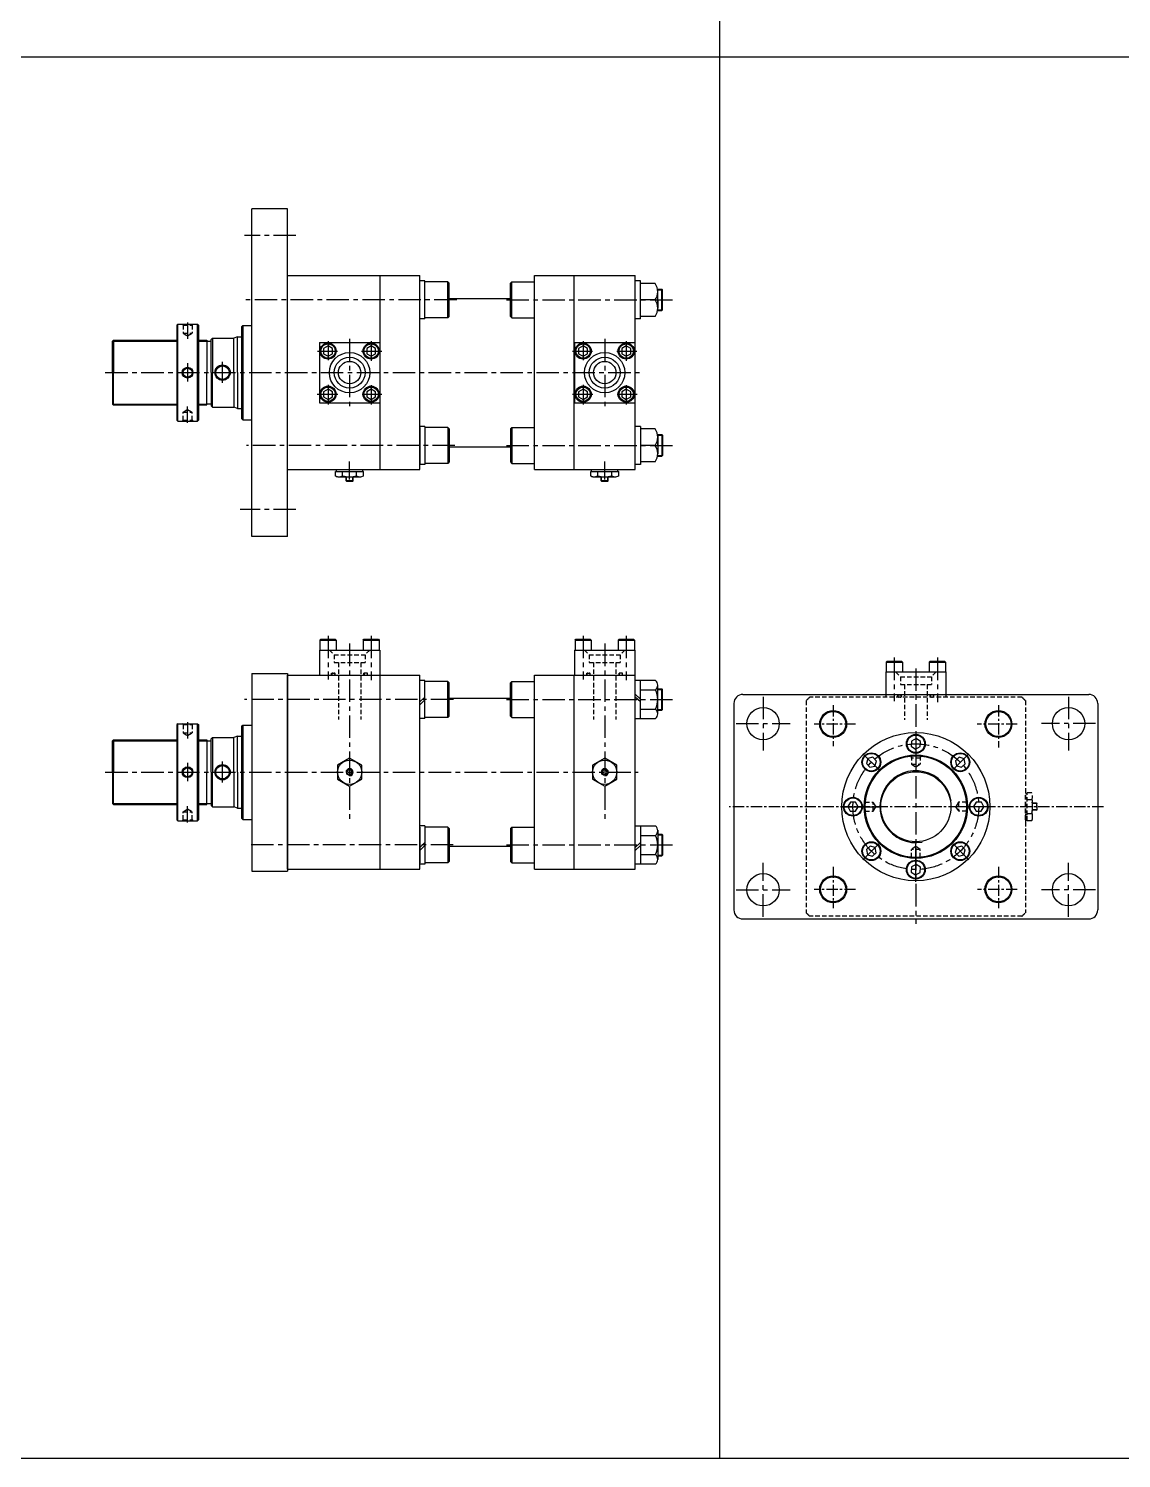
# Model space of a CAD drawing. Extents: x -819 to 9283, y 0 to 5329.
# Drawn here: x 583 to 1800, y 0 to 1592 of the extents above; entities that cross this region are included whole.
import ezdxf

# ---------------------------------------------------------------- set-up
doc = ezdxf.new("R2010")
doc.units = 0
doc.header["$LTSCALE"] = 10
doc.header["$MEASUREMENT"] = 0
for name, pattern in [('CENTER', [2, 1.25, -0.25, 0.25, -0.25]), ('CENTERX2', [4, 2.5, -0.5, 0.5, -0.5]), ('HIDDENX2', [0.75, 0.5, -0.25])]:
    doc.linetypes.add(name, pattern=pattern)
doc.layers.get('0').update_dxf_attribs({"linetype": 'CONTINUOUS'})
for name, color, linetype in [('CEN', 1, 'CENTERX2'), ('DIM', 2, 'CONTINUOUS'), ('HID', 2, 'HIDDENX2'), ('ML', 7, 'CONTINUOUS')]:
    doc.layers.add(name, color=color, linetype=linetype)

msp = doc.modelspace()

# ---------------------------------------------------------------- linework, layer by layer
for p, q in [((1352.8, 0), (1352.8, 3163.8)), ((9283.2, 1560.3), (0, 1560.3)), ((9283.2, 0), (0, 0))]:
    msp.add_line(p, q)
at = {"color": 7, "linetype": 'Continuous'}
for p, q in [((924.9, 1093.8), (924.9, 1098.9)), ((924.9, 1098.9), (931.2, 1098.9)), ((925.9, 1098.9), (925.9, 1100.9)), ((925.9, 1100.9), (955.1, 1100.9)), ((931.2, 1098.9), (956.1, 1098.9)), ((932.7, 1093.8), (932.7, 1098.9)), ((948.3, 1093.8), (948.3, 1098.9)), ((955.1, 1098.9), (955.1, 1100.9)), ((956.1, 1093.8), (956.1, 1098.9)), ((1208.9, 1093.8), (1208.9, 1098.9)), ((1208.9, 1098.9), (1215.2, 1098.9)), ((1209.9, 1098.9), (1209.9, 1100.9)), ((1209.9, 1100.9), (1239.1, 1100.9)), ((1215.2, 1098.9), (1240.1, 1098.9)), ((1216.7, 1093.8), (1216.7, 1098.9)), ((1232.3, 1093.8), (1232.3, 1098.9)), ((1239.1, 1098.9), (1239.1, 1100.9)), ((1240.1, 1093.8), (1240.1, 1098.9)), ((928.1, 1092.9), (952.9, 1092.9)), ((936.5, 1093.1), (936.5, 1093.1)), ((936.5, 1088.4), (936.5, 1092.9)), ((936.5, 1088.4), (937, 1087.9)), ((944.5, 1088.4), (936.5, 1088.4)), ((937, 1087.9), (944, 1087.9)), ((944.5, 1088.4), (944, 1087.9)), ((944.5, 1088.4), (944.5, 1092.9)), ((1212.1, 1092.9), (1236.9, 1092.9)), ((1220.5, 1093.1), (1220.5, 1093.1)), ((1220.5, 1088.4), (1220.5, 1092.9)), ((1220.5, 1088.4), (1221, 1087.9)), ((1228.5, 1088.4), (1220.5, 1088.4)), ((1221, 1087.9), (1228, 1087.9)), ((1228.5, 1088.4), (1228, 1087.9)), ((1228.5, 1088.4), (1228.5, 1092.9))]:
    msp.add_line(p, q, dxfattribs=at)
for points in [[(927, 756.2), (940.5, 748.4), (954, 756.2), (954, 771.8), (940.5, 779.5), (927, 771.8)], [(939, 766.5), (937.6, 764), (939, 761.5), (941.9, 761.5), (943.4, 764), (941.9, 766.5)], [(1211, 756.2), (1224.5, 748.4), (1238, 756.2), (1238, 771.8), (1224.5, 779.5), (1211, 771.8)], [(1223, 766.5), (1221.6, 764), (1223, 761.5), (1225.9, 761.5), (1227.4, 764), (1225.9, 766.5)]]:
    msp.add_lwpolyline(points, close=True, dxfattribs=at)
for centre, radius in [((940.5, 764), 13.5), ((940.5, 764), 3.5), ((1224.5, 764), 13.5), ((1224.5, 764), 3.5)]:
    msp.add_circle(centre, radius, dxfattribs=at)
for centre, radius, start, end in [((928.1, 1098.5), 5.62, 235.6158, 270), ((928.8, 1101.1), 8.22, 241.7006, 298.2994), ((940.5, 1124.2), 31.3, 255.6172, 270.0141), ((940.5, 1124.2), 31.3, 269.9859, 284.3828), ((952.2, 1101.1), 8.22, 241.7006, 298.2994), ((1212.1, 1098.5), 5.62, 235.6158, 270), ((1212.8, 1101.1), 8.22, 241.7006, 298.2994), ((1224.5, 1124.2), 31.3, 255.6172, 270.0141), ((1224.5, 1124.2), 31.3, 269.9859, 284.3828), ((1236.2, 1101.1), 8.22, 241.7006, 298.2994)]:
    msp.add_arc(centre, radius, start, end, dxfattribs=at)
at = {"layer": 'CEN'}
for p, q in [((880.8, 1361.4), (823.5, 1361.4)), ((1059.8, 1289.9), (824, 1289.9)), ((1115.1, 1289.9), (1299.9, 1289.9)), ((760.1, 1264.6), (760.1, 1246.5)), ((815.5, 1248.9), (820.5, 1248.9)), ((916.5, 1244.1), (916.5, 1222.9)), ((940.5, 1246.4), (940.5, 1171.4)), ((964.5, 1244.1), (964.5, 1222.1)), ((1200.5, 1244.1), (1200.5, 1222.9)), ((1224.5, 1246.4), (1224.5, 1171.4)), ((1248.5, 1244.1), (1248.5, 1222.1)), ((904.8, 1232.9), (927, 1232.9)), ((953.9, 1232.9), (976.2, 1232.8)), ((1188.8, 1232.9), (1211, 1232.9)), ((1237.9, 1232.9), (1260.2, 1232.8)), ((760.1, 1219.4), (760.1, 1199.1)), ((799, 1197.4), (799, 1220.9)), ((668.5, 1208.9), (1263.1, 1208.9)), ((916.5, 1195.4), (916.5, 1173.4)), ((964.5, 1195), (964.5, 1173.4)), ((1200.5, 1195.4), (1200.5, 1173.4)), ((1248.5, 1195), (1248.5, 1173.4)), ((904.5, 1184.9), (927.2, 1184.9)), ((954.5, 1184.9), (976.5, 1184.9)), ((1188.5, 1184.9), (1211.2, 1184.9)), ((1238.5, 1184.9), (1260.5, 1184.9)), ((760.1, 1153.1), (760.1, 1171.2)), ((815.5, 1168.9), (820.5, 1168.9)), ((1057.8, 1127.9), (825.8, 1127.9)), ((1115.1, 1127.9), (1299.9, 1127.9)), ((940.5, 1090.1), (940.5, 1109.9)), ((1224.5, 1090.1), (1224.5, 1109.9)), ((880.8, 1056.4), (818.6, 1056.4)), ((916.5, 916), (916.5, 867.4)), ((964.5, 916), (964.5, 866.4)), ((1200.5, 916), (1200.5, 867.4)), ((1248.5, 916), (1248.5, 866.4)), ((940.5, 907.2), (940.5, 709.7)), ((1224.5, 907.2), (1224.5, 708.5)), ((1546.9, 891.6), (1546.9, 843)), ((1594.9, 891.6), (1594.9, 842)), ((1570.9, 879.6), (1570.9, 595.3)), ((1056.1, 845), (823.3, 845)), ((1115.1, 845), (1299.9, 845)), ((1400.9, 848), (1400.9, 788.1)), ((1740.9, 848), (1740.9, 788.1)), ((760.1, 819.7), (760.1, 801.6)), ((1370.9, 818.1), (1430.9, 818.1)), ((1770.9, 818.1), (1710.9, 818.1)), ((815.5, 804), (820.5, 804)), ((1570.9, 809.1), (1570.9, 782.1)), ((1511.9, 784.6), (1531, 765.5)), ((1570.9, 784.8), (1570.9, 766.8)), ((1630, 784.6), (1610.9, 765.5)), ((760.1, 774.5), (760.1, 754.2)), ((799, 752.5), (799, 776)), ((668.5, 764), (1261.9, 764)), ((760.1, 708.2), (760.1, 726.3)), ((815.5, 724), (820.5, 724)), ((1487.4, 725.6), (1514.4, 725.6)), ((1511.7, 725.6), (1529.7, 725.6)), ((1630.1, 725.6), (1612.1, 725.6)), ((1654.4, 725.6), (1627.4, 725.6)), ((1511.9, 666.5), (1531, 685.6)), ((1630, 666.5), (1610.9, 685.6)), ((1055.8, 683), (825.9, 683)), ((1115.1, 683), (1299.9, 683)), ((1570.9, 666.3), (1570.9, 684.4)), ((1570.9, 642.1), (1570.9, 669.1)), ((1400.9, 603.1), (1400.9, 663)), ((1740.9, 603.1), (1740.9, 663)), ((1370.9, 633.1), (1430.9, 633.1)), ((1770.9, 633.1), (1710.9, 633.1))]:
    msp.add_line(p, q, dxfattribs=at)
msp.add_circle((1570.9, 725.6), 70, dxfattribs=at)
at = {"layer": 'DIM'}
for p, q in [((676.5, 1243.9), (748.1, 1243.9)), ((772.1, 1243.9), (781.5, 1243.9)), ((772.2, 1243.9), (781.5, 1243.9)), ((676.5, 1173.9), (748.1, 1173.9)), ((772.1, 1173.9), (781.5, 1173.9)), ((772.2, 1173.9), (781.5, 1173.9)), ((1024.4, 847.7), (1018.5, 842.2)), ((1024.4, 844.5), (1018.5, 839)), ((1264.4, 845.5), (1258.5, 850.9)), ((1264.4, 842.3), (1258.5, 847.7)), ((676.5, 799), (748.1, 799)), ((772.1, 799), (781.5, 799)), ((772.2, 799), (781.5, 799)), ((676.5, 729), (748.1, 729)), ((772.1, 729), (781.5, 729)), ((772.2, 729), (781.5, 729)), ((1024.4, 685.7), (1018.5, 680.2)), ((1264.4, 685.7), (1258.5, 680.2)), ((1024.4, 682.5), (1018.5, 677)), ((1264.4, 682.5), (1258.5, 677))]:
    msp.add_line(p, q, dxfattribs=at)
at = {"layer": 'HID'}
for p, q in [((755.1, 1261.9), (754.1, 1262.9)), ((755.1, 1261.9), (755.1, 1252.9)), ((755.1, 1261.9), (765.1, 1261.9)), ((765.1, 1261.9), (766.1, 1262.9)), ((765.1, 1261.9), (765.1, 1252.9)), ((755.1, 1252.9), (765.1, 1252.9)), ((755.1, 1252.9), (760.1, 1249.7)), ((760.1, 1249.7), (765.1, 1252.9)), ((755.1, 1164.9), (760.1, 1168)), ((755.1, 1155.9), (755.1, 1164.9)), ((755.1, 1164.9), (765.1, 1164.9)), ((760.1, 1168), (765.1, 1164.9)), ((765.1, 1155.9), (765.1, 1164.9)), ((755.1, 1155.9), (754.1, 1154.9)), ((755.1, 1155.9), (765.1, 1155.9)), ((765.1, 1155.9), (766.1, 1154.9)), ((918, 900), (923.2, 894.7)), ((923.2, 894.7), (957.7, 894.7)), ((923.2, 894.7), (923.2, 886)), ((963, 900), (957.7, 894.7)), ((957.7, 894.7), (957.7, 886)), ((1202, 900), (1207.2, 894.7)), ((1207.2, 894.7), (1241.7, 894.7)), ((1207.2, 894.7), (1207.2, 886)), ((1247, 900), (1241.7, 894.7)), ((1241.7, 894.7), (1241.7, 886)), ((923.2, 886), (957.7, 886)), ((928, 886), (928, 822.8)), ((953, 886), (953, 822.8)), ((1207.2, 886), (1241.7, 886)), ((1212, 886), (1212, 822.8)), ((1237, 886), (1237, 822.8)), ((1548.4, 875.6), (1553.7, 870.3)), ((1593.4, 875.6), (1588.2, 870.3)), ((920.5, 874.4), (924.5, 874.4)), ((920.5, 872), (920.5, 874.4)), ((924.5, 872), (924.5, 874.4)), ((956.5, 872), (956.5, 874.4)), ((960.5, 874.4), (956.5, 874.4)), ((960.5, 872), (960.5, 874.4)), ((1204.5, 874.4), (1208.5, 874.4)), ((1204.5, 872), (1204.5, 874.4)), ((1208.5, 872), (1208.5, 874.4)), ((1240.5, 872), (1240.5, 874.4)), ((1244.5, 874.4), (1240.5, 874.4)), ((1244.5, 872), (1244.5, 874.4)), ((1553.7, 870.3), (1588.2, 870.3)), ((1553.7, 870.3), (1553.7, 861.6)), ((1553.7, 861.6), (1588.2, 861.6)), ((1558.4, 861.6), (1558.4, 822.3)), ((1583.4, 861.6), (1583.4, 822.3)), ((1588.2, 870.3), (1588.2, 861.6)), ((1689, 847.6), (1452.8, 847.6)), ((1537.4, 850.6), (1537.4, 847.6)), ((1550.9, 850), (1554.9, 850)), ((1550.9, 847.6), (1550.9, 850)), ((1554.9, 847.6), (1554.9, 850)), ((1586.9, 847.6), (1586.9, 850)), ((1590.9, 850), (1586.9, 850)), ((1590.9, 847.6), (1590.9, 850)), ((1604.4, 850.6), (1604.4, 847.6)), ((1448.9, 843.7), (1448.9, 607.5)), ((1692.9, 843.7), (1692.9, 607.5)), ((755.1, 817), (754.1, 818)), ((755.1, 817), (755.1, 808)), ((755.1, 817), (765.1, 817)), ((765.1, 817), (766.1, 818)), ((765.1, 817), (765.1, 808)), ((755.1, 808), (765.1, 808)), ((755.1, 808), (760.1, 804.8)), ((760.1, 804.8), (765.1, 808)), ((1565.9, 782.1), (1565.2, 782.8)), ((1565.9, 779.6), (1565.2, 780.3)), ((1565.9, 782.1), (1565.9, 773.1)), ((1565.9, 782.1), (1575.9, 782.1)), ((1575.9, 782.1), (1576.6, 782.8)), ((1575.9, 782.1), (1575.9, 773.1)), ((1575.9, 779.6), (1576.6, 780.3)), ((1575.9, 779.6), (1565.9, 779.6)), ((1565.9, 773.1), (1575.9, 773.1)), ((1565.9, 773.1), (1570.9, 769.9)), ((1570.9, 769.9), (1575.9, 773.1)), ((1692.9, 711), (1692.9, 740.2)), ((1694.9, 740.2), (1692.9, 740.2)), ((1699.9, 741.2), (1694.9, 741.2)), ((1694.9, 716.3), (1694.9, 741.2)), ((1699.9, 733.4), (1694.9, 733.4)), ((1700.9, 713.2), (1700.9, 738)), ((755.1, 720), (760.1, 723.1)), ((755.1, 711), (755.1, 720)), ((755.1, 720), (765.1, 720)), ((760.1, 723.1), (765.1, 720)), ((765.1, 711), (765.1, 720)), ((1514.4, 730.6), (1513.7, 731.3)), ((1514.4, 720.6), (1513.7, 719.9)), ((1514.4, 730.6), (1523.4, 730.6)), ((1514.4, 720.6), (1514.4, 730.6)), ((1514.4, 720.6), (1523.4, 720.6)), ((1526.6, 725.6), (1523.4, 730.6)), ((1523.4, 720.6), (1523.4, 730.6)), ((1523.4, 720.6), (1526.6, 725.6)), ((1618.4, 730.6), (1615.2, 725.6)), ((1615.2, 725.6), (1618.4, 720.6)), ((1627.4, 730.6), (1618.4, 730.6)), ((1618.4, 730.6), (1618.4, 720.6)), ((1627.4, 720.6), (1618.4, 720.6)), ((1627.4, 730.6), (1628.1, 731.3)), ((1627.4, 730.6), (1627.4, 720.6)), ((1627.4, 720.6), (1628.1, 719.9)), ((1699.9, 717.8), (1694.9, 717.8)), ((1705.4, 729.6), (1700.6, 729.6)), ((1705.4, 721.6), (1700.6, 721.6)), ((1705.9, 729.1), (1700.7, 729.1)), ((1705.9, 722.1), (1700.7, 722.1)), ((1705.4, 729.6), (1705.9, 729.1)), ((1705.4, 729.6), (1705.4, 721.6)), ((1705.4, 721.6), (1705.9, 722.1)), ((1705.9, 722.1), (1705.9, 729.1)), ((755.1, 711), (754.1, 710)), ((755.1, 711), (765.1, 711)), ((765.1, 711), (766.1, 710)), ((1694.9, 711), (1692.9, 711)), ((1694.9, 710), (1694.9, 716.3)), ((1699.9, 710), (1694.9, 710)), ((1565.9, 669.1), (1565.2, 668.4)), ((1570.9, 681.3), (1565.9, 678.1)), ((1565.9, 669.1), (1565.9, 678.1)), ((1575.9, 678.1), (1565.9, 678.1)), ((1575.9, 669.1), (1565.9, 669.1)), ((1575.9, 678.1), (1570.9, 681.3)), ((1575.9, 669.1), (1575.9, 678.1)), ((1575.9, 669.1), (1576.6, 668.4)), ((1689, 603.6), (1452.8, 603.6))]:
    msp.add_line(p, q, dxfattribs=at)
for centre, radius, start, end in [((921.8, 873.2), 1.2, 90, 270), ((923.1, 873.2), 1.2, 270, 90), ((957.8, 873.2), 1.2, 90, 270), ((959.2, 873.2), 1.2, 270, 90), ((1205.8, 873.2), 1.2, 90, 270), ((1207.1, 873.2), 1.2, 270, 90), ((1241.8, 873.2), 1.2, 90, 270), ((1243.2, 873.2), 1.2, 270, 90), ((1570.9, 725.6), 169.8, 134.0782, 135.9218), ((1552.2, 848.8), 1.2, 90, 270), ((1553.6, 848.8), 1.2, 270, 90), ((1588.2, 848.8), 1.2, 90, 270), ((1589.6, 848.8), 1.2, 270, 90), ((1570.9, 725.6), 169.8, 44.0782, 45.9218), ((1692.7, 737.3), 8.22, 331.7006, 28.2994), ((1669.6, 725.6), 31.3, 359.9859, 14.3828), ((1669.6, 725.6), 31.3, 345.6172, 0.0141), ((1692.7, 713.9), 8.22, 331.7006, 28.2994), ((1695.3, 713.2), 5.62, 325.6158, 0), ((1570.9, 725.6), 169.8, 224.0782, 225.9218), ((1570.9, 725.6), 169.8, 314.0782, 315.9218)]:
    msp.add_arc(centre, radius, start, end, dxfattribs=at)
at = {"layer": 'ML'}
for p, q in [((871.5, 1391.4), (831.5, 1391.4)), ((831.5, 1026.4), (831.5, 1391.4)), ((871.5, 1026.4), (871.5, 1391.4)), ((871.5, 1100.9), (871.5, 1316.9)), ((871.5, 1316.9), (1018.5, 1316.9)), ((974.5, 1100.9), (974.5, 1316.9)), ((974.5, 1100.9), (974.5, 1316.9)), ((1024.4, 1311.1), (1018.4, 1311.1)), ((1018.5, 1100.9), (1018.5, 1316.9)), ((1018.5, 1269.9), (1018.5, 1309.9)), ((1024.4, 1268.7), (1024.4, 1311.1)), ((1049.9, 1309.9), (1024.4, 1309.9)), ((1049.9, 1269.9), (1049.9, 1309.9)), ((1051.4, 1308.4), (1049.9, 1309.9)), ((1051.4, 1271.4), (1051.4, 1308.4)), ((1119.5, 1308.4), (1121, 1309.9)), ((1119.5, 1271.4), (1119.5, 1308.4)), ((1121, 1309.9), (1146.5, 1309.9)), ((1121, 1269.9), (1121, 1309.9)), ((1146.5, 1100.9), (1146.5, 1316.9)), ((1146.5, 1316.9), (1258.5, 1316.9)), ((1190.5, 1100.9), (1190.5, 1316.9)), ((1264.4, 1311.1), (1258.4, 1311.1)), ((1258.5, 1100.9), (1258.5, 1316.9)), ((1264.4, 1268.7), (1264.4, 1311.1)), ((1280.6, 1308.2), (1264.4, 1308.2)), ((1051.4, 1291.4), (1119.5, 1291.4)), ((1280.6, 1289.9), (1264.4, 1289.9)), ((1283.6, 1301.9), (1288, 1301.9)), ((1283.6, 1289.9), (1283.6, 1299.2)), ((1283.6, 1279.2), (1283.6, 1289.9)), ((1283.6, 1289.9), (1283.6, 1280.5)), ((1288, 1277.9), (1288, 1301.9)), ((1288, 1301.9), (1288.8, 1301.1)), ((1288.8, 1278.7), (1288.8, 1301.1)), ((1283.6, 1277.9), (1288, 1277.9)), ((1288, 1277.9), (1288.8, 1278.7)), ((749.1, 1262.9), (748.1, 1261.9)), ((748.1, 1261.9), (748.1, 1155.9)), ((749.1, 1262.9), (771.1, 1262.9)), ((749.1, 1154.9), (749.1, 1262.9)), ((771.1, 1262.9), (772.1, 1261.9)), ((771.1, 1154.9), (771.1, 1262.9)), ((772.1, 1261.9), (772.1, 1155.9)), ((820.5, 1260.4), (821.5, 1261.4)), ((820.5, 1157.4), (820.5, 1260.4)), ((820.5, 1260.4), (820.5, 1157.4)), ((821.5, 1261.4), (831.5, 1261.4)), ((821.5, 1156.4), (821.5, 1261.4)), ((821.5, 1261.4), (821.5, 1156.4)), ((1024.4, 1268.7), (1018.4, 1268.7)), ((1049.9, 1269.9), (1024.4, 1269.9)), ((1051.4, 1271.4), (1049.9, 1269.9)), ((1119.5, 1271.4), (1121, 1269.9)), ((1121, 1269.9), (1146.5, 1269.9)), ((1264.4, 1268.7), (1258.4, 1268.7)), ((1280.6, 1271.5), (1264.4, 1271.5)), ((676.5, 1243.9), (677.5, 1244.9)), ((676.5, 1208.9), (676.5, 1243.9)), ((677.5, 1244.9), (748.1, 1244.9)), ((677.5, 1244.9), (677.5, 1208.9)), ((772.1, 1244.9), (781.5, 1244.9)), ((772.2, 1244.9), (781.5, 1244.9)), ((781.5, 1244.9), (781.5, 1208.9)), ((781.5, 1243.8), (786.5, 1243.8)), ((786.5, 1245.9), (788, 1247.4)), ((786.5, 1208.9), (786.5, 1245.9)), ((788, 1247.4), (788, 1208.9)), ((788, 1247.4), (811.5, 1247.4)), ((815.5, 1248.9), (811.5, 1247.4)), ((811.5, 1208.9), (811.5, 1247.4)), ((815.5, 1248.9), (820.5, 1248.9)), ((815.5, 1208.9), (815.5, 1248.9)), ((907, 1242.4), (907, 1175.4)), ((907, 1242.4), (974, 1242.4)), ((974, 1242.4), (974, 1175.4)), ((1191, 1242.4), (1191, 1175.4)), ((1191, 1242.4), (1258, 1242.4)), ((1258, 1242.4), (1258, 1175.4)), ((676.5, 1208.9), (676.5, 1173.9)), ((677.5, 1172.9), (677.5, 1208.9)), ((781.5, 1172.9), (781.5, 1208.9)), ((786.5, 1208.9), (786.5, 1171.9)), ((788, 1170.4), (788, 1208.9)), ((811.5, 1208.9), (811.5, 1170.4)), ((815.5, 1208.9), (815.5, 1168.9)), ((676.5, 1173.9), (677.5, 1172.9)), ((677.5, 1172.9), (748.1, 1172.9)), ((772.1, 1172.9), (781.5, 1172.9)), ((772.2, 1172.9), (781.5, 1172.9)), ((781.5, 1174), (786.5, 1174)), ((786.5, 1171.9), (788, 1170.4)), ((788, 1170.4), (811.5, 1170.4)), ((815.5, 1168.9), (811.5, 1170.4)), ((815.5, 1168.9), (820.5, 1168.9)), ((907, 1175.4), (974, 1175.4)), ((1191, 1175.4), (1258, 1175.4)), ((749.1, 1154.9), (748.1, 1155.9)), ((749.1, 1154.9), (771.1, 1154.9)), ((771.1, 1154.9), (772.1, 1155.9)), ((820.5, 1157.4), (821.5, 1156.4)), ((821.5, 1156.4), (831.5, 1156.4)), ((1024.4, 1149.1), (1018.4, 1149.1)), ((1018.5, 1147.9), (1018.5, 1107.9)), ((1024.4, 1149.1), (1024.4, 1106.7)), ((1049.9, 1147.9), (1024.4, 1147.9)), ((1049.9, 1147.9), (1049.9, 1107.9)), ((1051.4, 1146.4), (1049.9, 1147.9)), ((1051.4, 1146.4), (1051.4, 1109.4)), ((1119.5, 1146.4), (1121, 1147.9)), ((1119.5, 1146.4), (1119.5, 1109.4)), ((1121, 1147.9), (1121, 1107.9)), ((1121, 1147.9), (1146.5, 1147.9)), ((1264.4, 1149.1), (1258.4, 1149.1)), ((1264.4, 1149.1), (1264.4, 1106.7)), ((1280.6, 1146.2), (1264.4, 1146.2)), ((1283.6, 1139.9), (1288, 1139.9)), ((1283.6, 1138.5), (1283.6, 1127.9)), ((1283.6, 1127.9), (1283.6, 1137.2)), ((1288, 1139.9), (1288, 1115.9)), ((1288, 1139.9), (1288.8, 1139.1)), ((1288.8, 1139.1), (1288.8, 1116.7)), ((1051.4, 1126.4), (1119.5, 1126.4)), ((1280.6, 1127.9), (1264.4, 1127.9)), ((1283.6, 1127.9), (1283.6, 1118.5)), ((1283.6, 1115.9), (1288, 1115.9)), ((1288, 1115.9), (1288.8, 1116.7)), ((871.5, 1100.9), (1018.5, 1100.9)), ((1024.4, 1106.7), (1018.4, 1106.7)), ((1049.9, 1107.9), (1024.4, 1107.9)), ((1051.4, 1109.4), (1049.9, 1107.9)), ((1119.5, 1109.4), (1121, 1107.9)), ((1121, 1107.9), (1146.5, 1107.9)), ((1146.5, 1100.9), (1258.5, 1100.9)), ((1264.4, 1106.7), (1258.4, 1106.7)), ((1280.6, 1109.5), (1264.4, 1109.5)), ((871.5, 1026.4), (831.5, 1026.4)), ((907.5, 911), (908.5, 912)), ((907.5, 911), (925.5, 911)), ((907.5, 911), (907.5, 900)), ((908.5, 912), (924.5, 912)), ((924.5, 912), (925.5, 911)), ((925.5, 911), (925.5, 900)), ((955.5, 911), (956.5, 912)), ((955.5, 911), (973.5, 911)), ((955.5, 911), (955.5, 900)), ((956.5, 912), (972.5, 912)), ((972.5, 912), (973.5, 911)), ((973.5, 911), (973.5, 900)), ((1191.5, 911), (1192.5, 912)), ((1191.5, 911), (1209.5, 911)), ((1191.5, 911), (1191.5, 900)), ((1192.5, 912), (1208.5, 912)), ((1208.5, 912), (1209.5, 911)), ((1209.5, 911), (1209.5, 900)), ((1239.5, 911), (1240.5, 912)), ((1239.5, 911), (1257.5, 911)), ((1239.5, 911), (1239.5, 900)), ((1240.5, 912), (1256.5, 912)), ((1256.5, 912), (1257.5, 911)), ((1257.5, 911), (1257.5, 900)), ((907, 900), (974, 900)), ((907, 900), (907, 872)), ((974, 900), (974, 872)), ((1191, 900), (1258, 900)), ((1191, 900), (1191, 872)), ((1258, 900), (1258, 872)), ((1537.4, 875.6), (1604.4, 875.6)), ((1537.4, 875.6), (1537.4, 850.6)), ((1537.9, 886.6), (1538.9, 887.6)), ((1537.9, 886.6), (1555.9, 886.6)), ((1537.9, 886.6), (1537.9, 875.6)), ((1538.9, 887.6), (1554.9, 887.6)), ((1554.9, 887.6), (1555.9, 886.6)), ((1555.9, 886.6), (1555.9, 875.6)), ((1585.9, 886.6), (1586.9, 887.6)), ((1585.9, 886.6), (1603.9, 886.6)), ((1585.9, 886.6), (1585.9, 875.6)), ((1586.9, 887.6), (1602.9, 887.6)), ((1602.9, 887.6), (1603.9, 886.6)), ((1603.9, 886.6), (1603.9, 875.6)), ((1604.4, 875.6), (1604.4, 850.6)), ((831.5, 874), (831.5, 654)), ((831.5, 874), (871.5, 874)), ((871.5, 874), (871.5, 654)), ((871.5, 656), (871.5, 872)), ((871.5, 872), (1018.5, 872)), ((974.5, 656), (974.5, 872)), ((974.5, 656), (974.5, 872)), ((1024.4, 866.2), (1018.4, 866.2)), ((1018.5, 656), (1018.5, 872)), ((1018.5, 825), (1018.5, 865)), ((1024.4, 823.8), (1024.4, 866.2)), ((1049.9, 865), (1024.4, 865)), ((1049.9, 825), (1049.9, 865)), ((1051.4, 863.5), (1049.9, 865)), ((1051.4, 826.5), (1051.4, 863.5)), ((1119.5, 863.5), (1121, 865)), ((1119.5, 826.5), (1119.5, 863.5)), ((1121, 825), (1121, 865)), ((1121, 865), (1146.5, 865)), ((1146.5, 656), (1146.5, 872)), ((1146.5, 872), (1258.5, 872)), ((1190.5, 656), (1190.5, 872)), ((1281.2, 866.2), (1258.4, 866.2)), ((1258.5, 656), (1258.5, 872)), ((1264.4, 823.8), (1264.4, 866.2)), ((1283.6, 845), (1283.6, 861)), ((1051.4, 846.5), (1119.5, 846.5)), ((1264.4, 855.6), (1281.2, 855.6)), ((1283.6, 857), (1288, 857)), ((1283.6, 834.3), (1283.6, 845)), ((1288, 833), (1288, 857)), ((1288, 857), (1288.8, 856.2)), ((1288.8, 833.8), (1288.8, 856.2)), ((1378.4, 850.6), (1763.4, 850.6)), ((1264.4, 834.3), (1281.2, 834.3)), ((1283.6, 828.7), (1283.6, 834.3)), ((1283.6, 833), (1288, 833)), ((1288, 833), (1288.8, 833.8)), ((1368.4, 840.6), (1368.4, 610.6)), ((1773.4, 840.6), (1773.4, 610.6)), ((749.1, 818), (748.1, 817)), ((748.1, 817), (748.1, 711)), ((749.1, 818), (771.1, 818)), ((749.1, 710), (749.1, 818)), ((771.1, 818), (772.1, 817)), ((771.1, 710), (771.1, 818)), ((772.1, 817), (772.1, 711)), ((820.5, 815.5), (821.5, 816.5)), ((820.5, 712.5), (820.5, 815.5)), ((820.5, 815.5), (820.5, 712.5)), ((821.5, 816.5), (831.5, 816.5)), ((821.5, 711.5), (821.5, 816.5)), ((821.5, 816.5), (821.5, 711.5)), ((1024.4, 823.8), (1018.4, 823.8)), ((1049.9, 825), (1024.4, 825)), ((1051.4, 826.5), (1049.9, 825)), ((1119.5, 826.5), (1121, 825)), ((1121, 825), (1146.5, 825)), ((1258.4, 823.8), (1281.2, 823.8)), ((676.5, 799), (677.5, 800)), ((676.5, 764), (676.5, 799)), ((677.5, 800), (748.1, 800)), ((677.5, 800), (677.5, 764)), ((772.1, 800), (781.5, 800)), ((772.2, 800), (781.5, 800)), ((781.5, 800), (781.5, 764)), ((781.5, 798.9), (786.5, 798.9)), ((786.5, 801), (788, 802.5)), ((786.5, 764), (786.5, 801)), ((788, 802.5), (788, 764)), ((788, 802.5), (811.5, 802.5)), ((815.5, 804), (811.5, 802.5)), ((811.5, 764), (811.5, 802.5)), ((815.5, 804), (820.5, 804)), ((815.5, 764), (815.5, 804)), ((676.5, 764), (676.5, 729)), ((677.5, 728), (677.5, 764)), ((781.5, 728), (781.5, 764)), ((786.5, 764), (786.5, 727)), ((788, 725.5), (788, 764)), ((811.5, 764), (811.5, 725.5)), ((815.5, 764), (815.5, 724)), ((676.5, 729), (677.5, 728)), ((677.5, 728), (748.1, 728)), ((772.1, 728), (781.5, 728)), ((772.2, 728), (781.5, 728)), ((781.5, 729.1), (786.5, 729.1)), ((786.5, 727), (788, 725.5)), ((788, 725.5), (811.5, 725.5)), ((815.5, 724), (811.5, 725.5)), ((815.5, 724), (820.5, 724)), ((1692.9, 717.5), (1692.9, 703.6)), ((749.1, 710), (748.1, 711)), ((749.1, 710), (771.1, 710)), ((771.1, 710), (772.1, 711)), ((820.5, 712.5), (821.5, 711.5)), ((821.5, 711.5), (831.5, 711.5)), ((1024.4, 704.2), (1018.4, 704.2)), ((1018.5, 703), (1018.5, 663)), ((1024.4, 704.2), (1024.4, 661.8)), ((1049.9, 703), (1024.4, 703)), ((1049.9, 703), (1049.9, 663)), ((1051.4, 701.5), (1049.9, 703)), ((1051.4, 701.5), (1051.4, 664.5)), ((1119.5, 701.5), (1121, 703)), ((1119.5, 701.5), (1119.5, 664.5)), ((1121, 703), (1121, 663)), ((1121, 703), (1146.5, 703)), ((1258.4, 704.2), (1281.2, 704.2)), ((1264.4, 704.2), (1264.4, 661.8)), ((1264.4, 693.6), (1281.2, 693.6)), ((1283.6, 699.3), (1283.6, 693.6)), ((1283.6, 695), (1288, 695)), ((1283.6, 693.6), (1283.6, 683)), ((1288, 695), (1288, 671)), ((1288, 695), (1288.8, 694.2)), ((1288.8, 694.2), (1288.8, 671.8)), ((1051.4, 681.5), (1119.5, 681.5)), ((1264.4, 672.3), (1281.2, 672.3)), ((1283.6, 683), (1283.6, 666.9)), ((1283.6, 671), (1288, 671)), ((1288, 671), (1288.8, 671.8)), ((831.5, 654), (871.5, 654)), ((871.5, 656), (1018.5, 656)), ((1024.4, 661.8), (1018.4, 661.8)), ((1049.9, 663), (1024.4, 663)), ((1051.4, 664.5), (1049.9, 663)), ((1119.5, 664.5), (1121, 663)), ((1121, 663), (1146.5, 663)), ((1146.5, 656), (1258.5, 656)), ((1281.2, 661.8), (1258.4, 661.8)), ((1378.4, 600.6), (1763.4, 600.6))]:
    msp.add_line(p, q, dxfattribs=at)
at = {"layer": 'ML', "color": 2}
for p, q in [((1283.6, 1301.1), (1288.8, 1301.1)), ((1283.6, 1278.7), (1288.8, 1278.7)), ((1283.6, 1139.1), (1288.8, 1139.1)), ((1283.6, 1116.7), (1288.8, 1116.7)), ((937, 1093), (937, 1093.1)), ((937, 1087.9), (937, 1092.9)), ((944, 1087.9), (944, 1092.9)), ((1221, 1093), (1221, 1093.1)), ((1221, 1087.9), (1221, 1092.9)), ((1228, 1087.9), (1228, 1092.9)), ((1283.6, 856.2), (1288.8, 856.2)), ((1283.6, 833.8), (1288.8, 833.8)), ((1283.6, 694.2), (1288.8, 694.2)), ((1283.6, 671.8), (1288.8, 671.8))]:
    msp.add_line(p, q, dxfattribs=at)
at = {"layer": 'ML', "color": 1, "linetype": 'CENTER'}
for p, q in [((1478.9, 838.6), (1478.9, 793.1)), ((1662.9, 838.6), (1662.9, 791.7)), ((1503.9, 817.6), (1457.9, 817.6)), ((1683.9, 817.6), (1639.1, 817.6)), ((1779.7, 725.6), (1363.2, 725.6)), ((1478.9, 658.8), (1478.9, 612.6)), ((1662.9, 658.8), (1662.9, 612.6)), ((1503.9, 633.6), (1457.9, 633.6)), ((1683.9, 633.6), (1639.6, 633.6))]:
    msp.add_line(p, q, dxfattribs=at)
at = {"layer": 'ML'}
for points in [[(921.5, 1235.7), (916.5, 1238.6), (911.5, 1235.7), (911.5, 1230), (916.5, 1227.1), (921.5, 1230)], [(969.5, 1235.7), (964.5, 1238.6), (959.5, 1235.7), (959.5, 1230), (964.5, 1227.1), (969.5, 1230)], [(1205.5, 1235.7), (1200.5, 1238.6), (1195.5, 1235.7), (1195.5, 1230), (1200.5, 1227.1), (1205.5, 1230)], [(1253.5, 1235.7), (1248.5, 1238.6), (1243.5, 1235.7), (1243.5, 1230), (1248.5, 1227.1), (1253.5, 1230)], [(921.5, 1187.7), (916.5, 1190.6), (911.5, 1187.7), (911.5, 1182), (916.5, 1179.1), (921.5, 1182)], [(969.5, 1187.7), (964.5, 1190.6), (959.5, 1187.7), (959.5, 1182), (964.5, 1179.1), (969.5, 1182)], [(1205.5, 1187.7), (1200.5, 1190.6), (1195.5, 1187.7), (1195.5, 1182), (1200.5, 1179.1), (1205.5, 1182)], [(1253.5, 1187.7), (1248.5, 1190.6), (1243.5, 1187.7), (1243.5, 1182), (1248.5, 1179.1), (1253.5, 1182)], [(1576, 798.3), (1571.1, 801.4), (1566, 798.6), (1565.8, 792.9), (1570.7, 789.8), (1575.8, 792.5)], [(1523.1, 780.6), (1517.4, 779.3), (1515.8, 773.8), (1519.7, 769.6), (1525.4, 770.9), (1527, 776.4)], [(1625.9, 773.4), (1624.6, 779), (1619.1, 780.7), (1614.9, 776.7), (1616.2, 771.1), (1621.7, 769.5)], [(1498.2, 730.7), (1495.1, 725.8), (1497.9, 720.7), (1503.6, 720.5), (1506.7, 725.4), (1503.9, 730.5)], [(1643.6, 720.5), (1646.7, 725.4), (1643.9, 730.5), (1638.2, 730.7), (1635.1, 725.8), (1637.9, 720.7)], [(1515.9, 677.8), (1517.2, 672.1), (1522.7, 670.5), (1526.9, 674.4), (1525.6, 680), (1520.1, 681.7)], [(1618.7, 670.6), (1624.4, 671.9), (1626, 677.4), (1622.1, 681.6), (1616.4, 680.3), (1614.8, 674.8)], [(1565.8, 652.9), (1570.7, 649.8), (1575.8, 652.5), (1576, 658.3), (1571.1, 661.4), (1566, 658.6)]]:
    msp.add_lwpolyline(points, close=True, dxfattribs=at)
for centre, radius in [((916.5, 1232.9), 9), ((964.5, 1232.9), 9), ((1200.5, 1232.9), 9), ((1248.5, 1232.9), 9), ((916.5, 1232.9), 8), ((940.5, 1208.9), 22.5), ((940.5, 1208.9), 17.2), ((964.5, 1232.9), 8), ((1200.5, 1232.9), 8), ((1224.5, 1208.9), 22.5), ((1224.5, 1208.9), 17.2), ((1248.5, 1232.9), 8), ((760.1, 1208.9), 6), ((760.1, 1208.9), 5), ((760.1, 1208.9), 5), ((799, 1208.9), 8.5), ((799, 1208.9), 7.5), ((940.5, 1208.9), 12.5), ((1224.5, 1208.9), 12.5), ((916.5, 1184.9), 9), ((916.5, 1184.9), 8), ((964.5, 1184.9), 9), ((964.5, 1184.9), 8), ((1200.5, 1184.9), 9), ((1200.5, 1184.9), 8), ((1248.5, 1184.9), 9), ((1248.5, 1184.9), 8), ((1400.9, 818.1), 18), ((1478.9, 817.6), 14), ((1662.9, 817.6), 14), ((1740.9, 818.1), 18), ((1570.9, 725.6), 82.5), ((1570.9, 795.6), 10.5), ((1570.9, 795.6), 9.8), ((1521.4, 775.1), 10.5), ((1521.4, 775.1), 9.8), ((1570.9, 725.6), 57.5), ((1570.9, 725.6), 56.5), ((1620.4, 775.1), 10.5), ((1620.4, 775.1), 9.8), ((760.1, 764), 6), ((760.1, 764), 5), ((760.1, 764), 5), ((799, 764), 8.5), ((799, 764), 7.5), ((1570.9, 725.6), 39), ((1500.9, 725.6), 10.5), ((1500.9, 725.6), 9.8), ((1640.9, 725.6), 10.5), ((1640.9, 725.6), 9.8), ((1521.4, 676.1), 10.5), ((1521.4, 676.1), 9.8), ((1620.4, 676.1), 10.5), ((1620.4, 676.1), 9.8), ((1570.9, 655.6), 10.5), ((1570.9, 655.6), 9.8), ((1400.9, 633.1), 18), ((1478.9, 633.6), 14), ((1662.9, 633.6), 14), ((1740.9, 633.1), 18)]:
    msp.add_circle(centre, radius, dxfattribs=at)
at = {"layer": 'ML', "color": 2}
for centre in [(1478.9, 817.6), (1662.9, 817.6), (1478.9, 633.6), (1662.9, 633.6)]:
    msp.add_circle(centre, 15, dxfattribs=at)
at = {"layer": 'ML'}
for centre, radius, start, end in [((1267.9, 1299), 15.7, 324.113, 35.887), ((1267.9, 1280.7), 15.7, 324.113, 35.887), ((1267.9, 1137), 15.7, 324.113, 35.887), ((1267.9, 1118.7), 15.7, 324.113, 35.887), ((1276.6, 860.9), 7.02, 311.1622, 48.8378), ((1258.9, 845), 24.7, 334.5407, 25.4593), ((1378.4, 840.6), 10, 90, 180), ((1763.4, 840.6), 10, 0, 90), ((1276.6, 829), 7.01, 310.9935, 49.0065), ((1276.6, 698.9), 7.01, 310.9935, 49.0065), ((1258.9, 683), 24.7, 334.5407, 25.4593), ((1276.6, 667), 7.02, 311.1622, 48.8378), ((1378.4, 610.6), 10, 180, 270), ((1763.4, 610.6), 10, 270, 0)]:
    msp.add_arc(centre, radius, start, end, dxfattribs=at)
at = {"layer": 'ML', "color": 2}
for centre, radius, start, end in [((940.5, 764), 4, 270, 180), ((1224.5, 764), 4, 270, 180), ((1570.9, 725.6), 40, 9.6599, 279.9262)]:
    msp.add_arc(centre, radius, start, end, dxfattribs=at)

doc.saveas('drawing.dxf')
